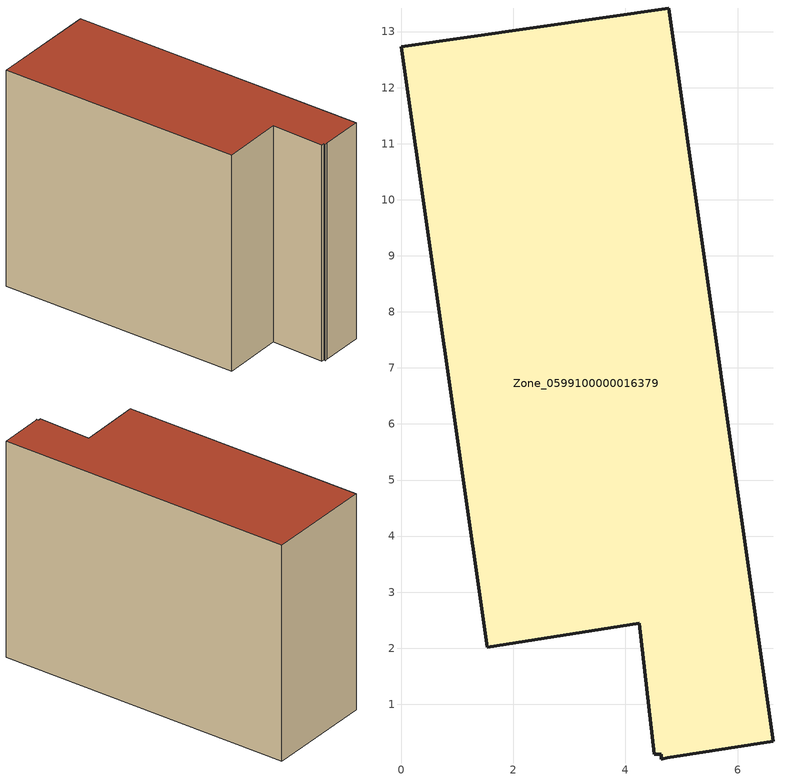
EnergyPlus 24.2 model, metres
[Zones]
Zone_0599100000016379
 floor ground (C_G): 0,12.73 4.77,13.42 6.64,0.34 4.75,0.05 4.64,0.02 4.64,0.11 4.52,0.11 4.25,2.45 1.54,2.02 z0
 wall outside (C_F): 4.77,13.42 0,12.73 1.54,2.02 4.25,2.45 4.52,0.11 4.64,0.11 4.64,0.02 4.75,0.05 6.64,0.34 4.77,13.42 z0:9.66
 roof outside (C_R): 4.52,0.11 4.64,0.11 4.64,0.02 4.75,0.05 6.64,0.34 4.77,13.42 0,12.73 1.54,2.02 4.25,2.45 z9.66
[BUILDING]
Pand.0599100000016379: North Axis=0; Terrain=City; Loads Convergence Tolerance Value=0.04; Temperature Convergence Tolerance Value=0.4; Solar Distribution=FullExterior; Maximum Number of Warmup Days=25; Minimum Number of Warmup Days=1
[Site:Location]
Rotterdam.The.Hague.AP_ZH_NLD Design_Conditions: Latitude=51.96; Longitude=4.45; Time Zone=1; Elevation=-4.5
[SITE:GROUNDTEMPERATURE:BUILDINGSURFACE]
18, 18, 18, 18, 18, 18, 18, 18, 18, 18, 18, 18
[MATERIAL] Thermal Absorptance=0.9; Solar Absorptance=0.7; Visible Absorptance=0.7
Name | Roughness | Thickness | Conductivity | Density | Specific Heat
G.TI.1946 | MediumSmooth | 0.15 | 1 | 540 | 1210
F.TI.1946 | Rough | 0.3 | 0.857143 | 1920 | 840
R.TI.1946 | MediumRough | 0.2 | 0.1 | 1500 | 1000
[CONSTRUCTION]
C_G: G.TI.1946
C_F: F.TI.1946
C_R: R.TI.1946
[ZONE]
Zone_0599100000016379: Type=1; Multiplier=1; Ceiling Height=Autocalculate; Volume=Autocalculate; Floor Area=autocalculate; Part of Total Floor Area=Yes
[ZONEINFILTRATION:DESIGNFLOWRATE]
Infil_Zone_0599100000016379: Zone or ZoneList or Space or SpaceList=Zone_0599100000016379; Schedule=AlwaysOn; Design Flow Rate Calculation Method=Flow/Area; Flow Rate per Floor Area=0.003; Constant Term Coefficient=1; Temperature Term Coefficient=0; Velocity Term Coefficient=0; Velocity Squared Term Coefficient=0
[HVACTEMPLATE:ZONE:IDEALLOADSAIRSYSTEM]
Zone_0599100000016379: Maximum Heating Supply Air Temperature=50; Minimum Cooling Supply Air Temperature=13; Maximum Heating Supply Air Humidity Ratio=0.0156; Minimum Cooling Supply Air Humidity Ratio=0.0077; Heating Limit=NoLimit; Cooling Limit=NoLimit; Dehumidification Control Type=ConstantSensibleHeatRatio; Cooling Sensible Heat Ratio=0.7; Dehumidification Setpoint=60; Humidification Control Type=None; Humidification Setpoint=30; Outdoor Air Method=None; Outdoor Air Flow Rate per Person=0.00944; Outdoor Air Flow Rate per Zone Floor Area=0; Outdoor Air Flow Rate per Zone=0; Demand Controlled Ventilation Type=None; Outdoor Air Economizer Type=NoEconomizer; Heat Recovery Type=None; Sensible Heat Recovery Effectiveness=0.7; Latent Heat Recovery Effectiveness=0.65
[ZONECONTROL:THERMOSTAT]
ThermostatControl_Zone_0599100000016379: Zone or ZoneList=Zone_0599100000016379; Control Type Schedule=DualSetpointControlType; Control 1=Thermostat_Zone_0599100000016379; Temperature Difference Between Cutout And Setpoint=0
[THERMOSTATSETPOINT:DUALSETPOINT]
Thermostat_Zone_0599100000016379: Heating Setpoint Temperature Schedule=HeatingSetpoint_Zone_0599100000016379; Cooling Setpoint Temperature Schedule=CoolingSetpoint_Zone_0599100000016379
[SCHEDULE:COMPACT]
HeatingSetpoint_Zone_0599100000016379: Through: 12/31, For: AllDays, Until: 24:00, 21
CoolingSetpoint_Zone_0599100000016379: Through: 12/31, For: AllDays, Until: 24:00, 24
DualSetpointControlType: Through: 12/31, For: AllDays, Until: 24:00, 4
AlwaysOn: Through: 12/31, For: AllDays, Until: 24:00, 1
